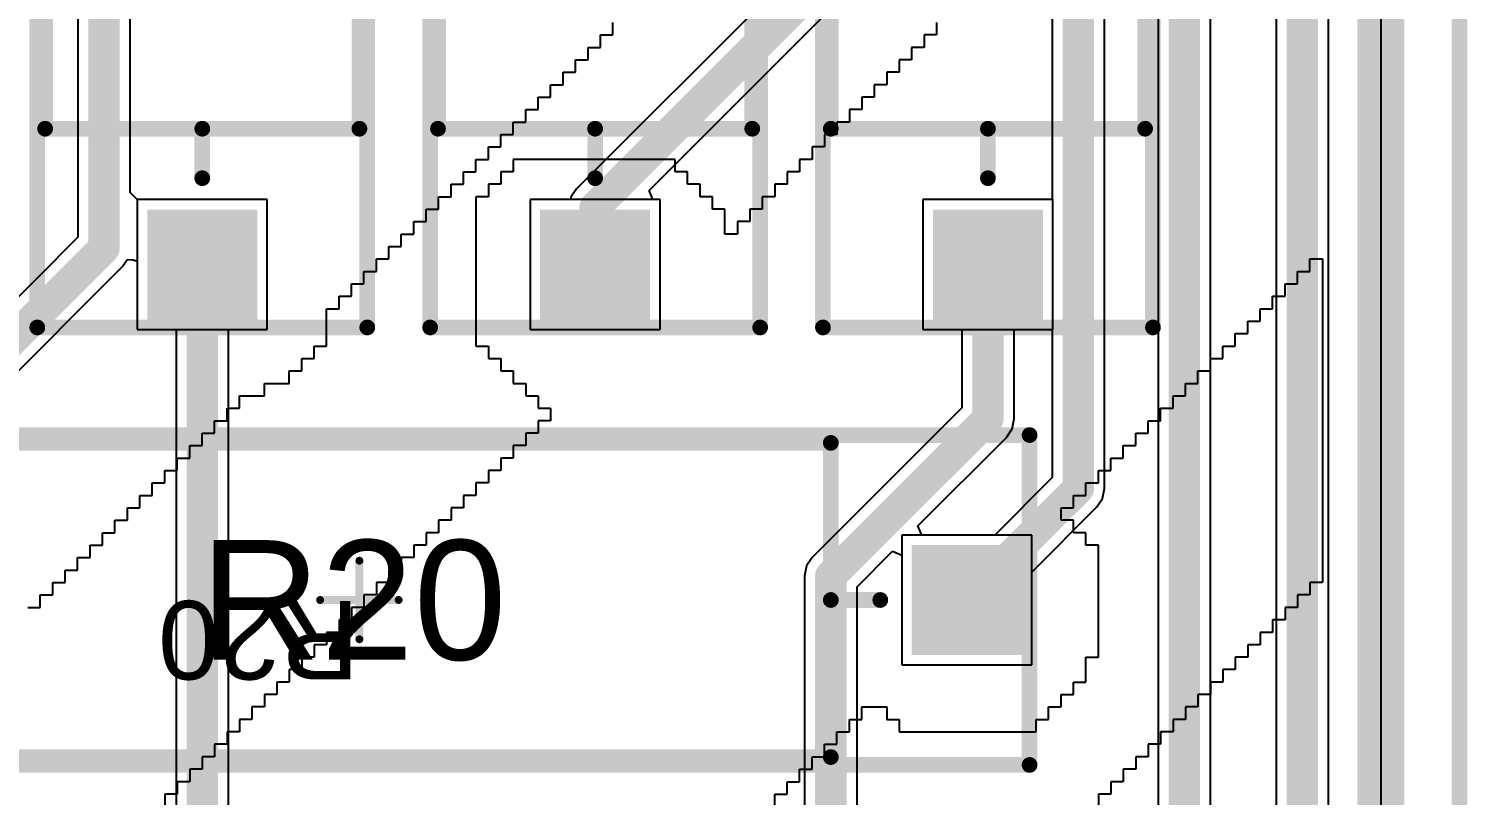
# Model space of a CAD drawing. Header units: inches. Extents: x 1.37 to 7.44, y 1.69 to 5.2.
# Drawn here: x 6.724 to 7.445, y 2.934 to 3.318 of the extents above; entities that cross this region are included whole.
import ezdxf

# ---------------------------------------------------------------- set-up
doc = ezdxf.new("R2010")
doc.units = ezdxf.units.IN
doc.header["$MEASUREMENT"] = 0
for name, color, linetype in [('Board', 216, 'Continuous'), ('Bottom Layer', 5, 'Continuous'), ('Bottom Overlay', 54, 'Continuous'), ('Bottom Solder', 6, 'Continuous'), ('Multi-Layer', 9, 'Continuous'), ('Pad Holes', 156, 'Continuous'), ('Top 3D Body', 56, 'Continuous'), ('Top Assembly', 56, 'Continuous'), ('Top Component Center', 56, 'Continuous'), ('Top Courtyard', 56, 'Continuous'), ('Top Layer', 1, 'Continuous'), ('Top Overlay', 2, 'Continuous'), ('Top Solder', 216, 'Continuous')]:
    doc.layers.add(name, color=color, linetype=linetype)
doc.styles.add('Arial', font='', dxfattribs={"height": 0.2})
doc.styles.get('Arial').set_extended_font_data('Arial')

# ---------------------------------------------------------------- blocks, each defined once
blk = doc.blocks.new('FP_VR37_MFG_12')
at = {"layer": 'Bottom Layer'}
blk.add_hatch(color=5, dxfattribs=at).paths.add_polyline_path([(-0.33189, 0.02756), (-0.27677, 0.02756), (-0.27677, -0.02756), (-0.33189, -0.02756)])
at = {"layer": 'Bottom Solder'}
blk.add_hatch(color=6, dxfattribs=at).paths.add_polyline_path([(-0.33189, 0.02756), (-0.27677, 0.02756), (-0.27677, -0.02756), (-0.33189, -0.02756)])
at = {"layer": 'Multi-Layer'}
blk.add_hatch(color=9, dxfattribs=at).paths.add_polyline_path([(-0.33189, 0.02756), (-0.27677, 0.02756), (-0.27677, -0.02756), (-0.33189, -0.02756)])
at = {"layer": 'Pad Holes'}
h = blk.add_hatch(color=7, dxfattribs=at)
edge = h.paths.add_edge_path()
edge.add_arc((-0.30433, 0), 0.01772, 0, 360)
at = {"layer": 'Top Layer'}
blk.add_hatch(color=1, dxfattribs=at).paths.add_polyline_path([(-0.33189, 0.02756), (-0.27677, 0.02756), (-0.27677, -0.02756), (-0.33189, -0.02756)])
at = {"layer": 'Top Solder'}
blk.add_hatch(color=216, dxfattribs=at).paths.add_polyline_path([(-0.33189, 0.02756), (-0.27677, 0.02756), (-0.27677, -0.02756), (-0.33189, -0.02756)])
at = {"layer": 'Top 3D Body'}
for points in [[(-0.23622, 0.07874, 0.00787, 0.00787, 0), (-0.23622, -0.07874, 0.00787, 0.00787, 0)], [(-0.23622, 0.07874, 0.00787, 0.00787, 0), (0.23622, 0.07874, 0.00787, 0.00787, 0)], [(-0.23622, -0.07874, 0.00787, 0.00787, 0), (0.23622, -0.07874, 0.00787, 0.00787, 0)]]:
    blk.add_lwpolyline(points, format="xyseb", dxfattribs=at)
for points in [[(-0.23819, 0.07874, 0.00394, 0.00394, 1), (-0.23425, 0.07874, 0.00394, 0.00394, 1)], [(-0.23819, 0.07874, 0.00394, 0.00394, 1), (-0.23425, 0.07874, 0.00394, 0.00394, 1)], [(-0.23819, -0.07874, 0.00394, 0.00394, 1), (-0.23425, -0.07874, 0.00394, 0.00394, 1)], [(-0.23819, -0.07874, 0.00394, 0.00394, 1), (-0.23425, -0.07874, 0.00394, 0.00394, 1)]]:
    blk.add_lwpolyline(points, format="xyseb", close=True, dxfattribs=at)
at = {"layer": 'Top Assembly'}
for points in [[(-0.33583, 0.08268, 0.00787, 0.00787, 0), (-0.33583, -0.08268, 0.00787, 0.00787, 0)], [(-0.33583, 0.08268, 0.00787, 0.00787, 0), (0.33583, 0.08268, 0.00787, 0.00787, 0)], [(-0.33583, -0.08268, 0.00787, 0.00787, 0), (0.33583, -0.08268, 0.00787, 0.00787, 0)]]:
    blk.add_lwpolyline(points, format="xyseb", dxfattribs=at)
for points in [[(-0.3378, 0.08268, 0.00394, 0.00394, 1), (-0.33386, 0.08268, 0.00394, 0.00394, 1)], [(-0.3378, 0.08268, 0.00394, 0.00394, 1), (-0.33386, 0.08268, 0.00394, 0.00394, 1)], [(-0.3378, -0.08268, 0.00394, 0.00394, 1), (-0.33386, -0.08268, 0.00394, 0.00394, 1)], [(-0.3378, -0.08268, 0.00394, 0.00394, 1), (-0.33386, -0.08268, 0.00394, 0.00394, 1)]]:
    blk.add_lwpolyline(points, format="xyseb", close=True, dxfattribs=at)
at = {"layer": 'Top Courtyard'}
for points in [[(-0.33583, 0.08268, 0.00787, 0.00787, 0), (-0.33583, -0.08268, 0.00787, 0.00787, 0)], [(-0.33583, 0.08268, 0.00787, 0.00787, 0), (0.33583, 0.08268, 0.00787, 0.00787, 0)], [(-0.33583, -0.08268, 0.00787, 0.00787, 0), (0.33583, -0.08268, 0.00787, 0.00787, 0)]]:
    blk.add_lwpolyline(points, format="xyseb", dxfattribs=at)
for points in [[(-0.3378, 0.08268, 0.00394, 0.00394, 1), (-0.33386, 0.08268, 0.00394, 0.00394, 1)], [(-0.3378, 0.08268, 0.00394, 0.00394, 1), (-0.33386, 0.08268, 0.00394, 0.00394, 1)], [(-0.3378, -0.08268, 0.00394, 0.00394, 1), (-0.33386, -0.08268, 0.00394, 0.00394, 1)], [(-0.3378, -0.08268, 0.00394, 0.00394, 1), (-0.33386, -0.08268, 0.00394, 0.00394, 1)]]:
    blk.add_lwpolyline(points, format="xyseb", close=True, dxfattribs=at)
at = {"layer": 'Top Overlay'}
for points in [[(-0.23622, 0.07874, 0.00787, 0.00787, 0), (-0.23622, -0.07874, 0.00787, 0.00787, 0)], [(-0.23622, 0.07874, 0.00787, 0.00787, 0), (0.23622, 0.07874, 0.00787, 0.00787, 0)], [(-0.26102, 0, 0.00787, 0.00787, 0), (-0.23622, 0, 0.00787, 0.00787, 0)], [(-0.23622, -0.07874, 0.00787, 0.00787, 0), (0.23622, -0.07874, 0.00787, 0.00787, 0)]]:
    blk.add_lwpolyline(points, format="xyseb", dxfattribs=at)
for points in [[(-0.23819, 0.07874, 0.00394, 0.00394, 1), (-0.23425, 0.07874, 0.00394, 0.00394, 1)], [(-0.23819, 0.07874, 0.00394, 0.00394, 1), (-0.23425, 0.07874, 0.00394, 0.00394, 1)], [(-0.26299, 0, 0.00394, 0.00394, 1), (-0.25906, 0, 0.00394, 0.00394, 1)], [(-0.23819, 0, 0.00394, 0.00394, 1), (-0.23425, 0, 0.00394, 0.00394, 1)], [(-0.23819, -0.07874, 0.00394, 0.00394, 1), (-0.23425, -0.07874, 0.00394, 0.00394, 1)], [(-0.23819, -0.07874, 0.00394, 0.00394, 1), (-0.23425, -0.07874, 0.00394, 0.00394, 1)]]:
    blk.add_lwpolyline(points, format="xyseb", close=True, dxfattribs=at)
blk = doc.blocks.new('FP_VR37_MFG_13')
at = {"layer": 'Bottom Layer'}
blk.add_hatch(color=5, dxfattribs=at).paths.add_polyline_path([(-0.33189, 0.02756), (-0.27677, 0.02756), (-0.27677, -0.02756), (-0.33189, -0.02756)])
at = {"layer": 'Bottom Solder'}
blk.add_hatch(color=6, dxfattribs=at).paths.add_polyline_path([(-0.33189, 0.02756), (-0.27677, 0.02756), (-0.27677, -0.02756), (-0.33189, -0.02756)])
at = {"layer": 'Multi-Layer'}
blk.add_hatch(color=9, dxfattribs=at).paths.add_polyline_path([(-0.33189, 0.02756), (-0.27677, 0.02756), (-0.27677, -0.02756), (-0.33189, -0.02756)])
at = {"layer": 'Pad Holes'}
h = blk.add_hatch(color=7, dxfattribs=at)
edge = h.paths.add_edge_path()
edge.add_arc((-0.30433, 0), 0.01772, 0, 360)
at = {"layer": 'Top Layer'}
blk.add_hatch(color=1, dxfattribs=at).paths.add_polyline_path([(-0.33189, 0.02756), (-0.27677, 0.02756), (-0.27677, -0.02756), (-0.33189, -0.02756)])
at = {"layer": 'Top Solder'}
blk.add_hatch(color=216, dxfattribs=at).paths.add_polyline_path([(-0.33189, 0.02756), (-0.27677, 0.02756), (-0.27677, -0.02756), (-0.33189, -0.02756)])
at = {"layer": 'Top 3D Body'}
for points in [[(-0.23622, 0.07874, 0.00787, 0.00787, 0), (-0.23622, -0.07874, 0.00787, 0.00787, 0)], [(-0.23622, 0.07874, 0.00787, 0.00787, 0), (0.23622, 0.07874, 0.00787, 0.00787, 0)], [(-0.23622, -0.07874, 0.00787, 0.00787, 0), (0.23622, -0.07874, 0.00787, 0.00787, 0)]]:
    blk.add_lwpolyline(points, format="xyseb", dxfattribs=at)
for points in [[(-0.23819, 0.07874, 0.00394, 0.00394, 1), (-0.23425, 0.07874, 0.00394, 0.00394, 1)], [(-0.23819, 0.07874, 0.00394, 0.00394, 1), (-0.23425, 0.07874, 0.00394, 0.00394, 1)], [(-0.23819, -0.07874, 0.00394, 0.00394, 1), (-0.23425, -0.07874, 0.00394, 0.00394, 1)], [(-0.23819, -0.07874, 0.00394, 0.00394, 1), (-0.23425, -0.07874, 0.00394, 0.00394, 1)]]:
    blk.add_lwpolyline(points, format="xyseb", close=True, dxfattribs=at)
at = {"layer": 'Top Assembly'}
for points in [[(-0.33583, 0.08268, 0.00787, 0.00787, 0), (-0.33583, -0.08268, 0.00787, 0.00787, 0)], [(-0.33583, 0.08268, 0.00787, 0.00787, 0), (0.33583, 0.08268, 0.00787, 0.00787, 0)], [(-0.33583, -0.08268, 0.00787, 0.00787, 0), (0.33583, -0.08268, 0.00787, 0.00787, 0)]]:
    blk.add_lwpolyline(points, format="xyseb", dxfattribs=at)
for points in [[(-0.3378, 0.08268, 0.00394, 0.00394, 1), (-0.33386, 0.08268, 0.00394, 0.00394, 1)], [(-0.3378, 0.08268, 0.00394, 0.00394, 1), (-0.33386, 0.08268, 0.00394, 0.00394, 1)], [(-0.3378, -0.08268, 0.00394, 0.00394, 1), (-0.33386, -0.08268, 0.00394, 0.00394, 1)], [(-0.3378, -0.08268, 0.00394, 0.00394, 1), (-0.33386, -0.08268, 0.00394, 0.00394, 1)]]:
    blk.add_lwpolyline(points, format="xyseb", close=True, dxfattribs=at)
at = {"layer": 'Top Courtyard'}
for points in [[(-0.33583, 0.08268, 0.00787, 0.00787, 0), (-0.33583, -0.08268, 0.00787, 0.00787, 0)], [(-0.33583, 0.08268, 0.00787, 0.00787, 0), (0.33583, 0.08268, 0.00787, 0.00787, 0)], [(-0.33583, -0.08268, 0.00787, 0.00787, 0), (0.33583, -0.08268, 0.00787, 0.00787, 0)]]:
    blk.add_lwpolyline(points, format="xyseb", dxfattribs=at)
for points in [[(-0.3378, 0.08268, 0.00394, 0.00394, 1), (-0.33386, 0.08268, 0.00394, 0.00394, 1)], [(-0.3378, 0.08268, 0.00394, 0.00394, 1), (-0.33386, 0.08268, 0.00394, 0.00394, 1)], [(-0.3378, -0.08268, 0.00394, 0.00394, 1), (-0.33386, -0.08268, 0.00394, 0.00394, 1)], [(-0.3378, -0.08268, 0.00394, 0.00394, 1), (-0.33386, -0.08268, 0.00394, 0.00394, 1)]]:
    blk.add_lwpolyline(points, format="xyseb", close=True, dxfattribs=at)
at = {"layer": 'Top Overlay'}
for points in [[(-0.23622, 0.07874, 0.00787, 0.00787, 0), (-0.23622, -0.07874, 0.00787, 0.00787, 0)], [(-0.23622, 0.07874, 0.00787, 0.00787, 0), (0.23622, 0.07874, 0.00787, 0.00787, 0)], [(-0.26102, 0, 0.00787, 0.00787, 0), (-0.23622, 0, 0.00787, 0.00787, 0)], [(-0.23622, -0.07874, 0.00787, 0.00787, 0), (0.23622, -0.07874, 0.00787, 0.00787, 0)]]:
    blk.add_lwpolyline(points, format="xyseb", dxfattribs=at)
for points in [[(-0.23819, 0.07874, 0.00394, 0.00394, 1), (-0.23425, 0.07874, 0.00394, 0.00394, 1)], [(-0.23819, 0.07874, 0.00394, 0.00394, 1), (-0.23425, 0.07874, 0.00394, 0.00394, 1)], [(-0.26299, 0, 0.00394, 0.00394, 1), (-0.25906, 0, 0.00394, 0.00394, 1)], [(-0.23819, 0, 0.00394, 0.00394, 1), (-0.23425, 0, 0.00394, 0.00394, 1)], [(-0.23819, -0.07874, 0.00394, 0.00394, 1), (-0.23425, -0.07874, 0.00394, 0.00394, 1)], [(-0.23819, -0.07874, 0.00394, 0.00394, 1), (-0.23425, -0.07874, 0.00394, 0.00394, 1)]]:
    blk.add_lwpolyline(points, format="xyseb", close=True, dxfattribs=at)
blk = doc.blocks.new('FP_VR37_MFG_14')
at = {"layer": 'Bottom Layer'}
blk.add_hatch(color=5, dxfattribs=at).paths.add_polyline_path([(-0.33189, 0.02756), (-0.27677, 0.02756), (-0.27677, -0.02756), (-0.33189, -0.02756)])
at = {"layer": 'Bottom Solder'}
blk.add_hatch(color=6, dxfattribs=at).paths.add_polyline_path([(-0.33189, 0.02756), (-0.27677, 0.02756), (-0.27677, -0.02756), (-0.33189, -0.02756)])
at = {"layer": 'Multi-Layer'}
blk.add_hatch(color=9, dxfattribs=at).paths.add_polyline_path([(-0.33189, 0.02756), (-0.27677, 0.02756), (-0.27677, -0.02756), (-0.33189, -0.02756)])
at = {"layer": 'Pad Holes'}
h = blk.add_hatch(color=7, dxfattribs=at)
edge = h.paths.add_edge_path()
edge.add_arc((-0.30433, 0), 0.01772, 0, 360)
at = {"layer": 'Top Layer'}
blk.add_hatch(color=1, dxfattribs=at).paths.add_polyline_path([(-0.33189, 0.02756), (-0.27677, 0.02756), (-0.27677, -0.02756), (-0.33189, -0.02756)])
at = {"layer": 'Top Solder'}
blk.add_hatch(color=216, dxfattribs=at).paths.add_polyline_path([(-0.33189, 0.02756), (-0.27677, 0.02756), (-0.27677, -0.02756), (-0.33189, -0.02756)])
at = {"layer": 'Top 3D Body'}
for points in [[(-0.23622, 0.07874, 0.00787, 0.00787, 0), (-0.23622, -0.07874, 0.00787, 0.00787, 0)], [(-0.23622, 0.07874, 0.00787, 0.00787, 0), (0.23622, 0.07874, 0.00787, 0.00787, 0)], [(-0.23622, -0.07874, 0.00787, 0.00787, 0), (0.23622, -0.07874, 0.00787, 0.00787, 0)]]:
    blk.add_lwpolyline(points, format="xyseb", dxfattribs=at)
for points in [[(-0.23819, 0.07874, 0.00394, 0.00394, 1), (-0.23425, 0.07874, 0.00394, 0.00394, 1)], [(-0.23819, 0.07874, 0.00394, 0.00394, 1), (-0.23425, 0.07874, 0.00394, 0.00394, 1)], [(-0.23819, -0.07874, 0.00394, 0.00394, 1), (-0.23425, -0.07874, 0.00394, 0.00394, 1)], [(-0.23819, -0.07874, 0.00394, 0.00394, 1), (-0.23425, -0.07874, 0.00394, 0.00394, 1)]]:
    blk.add_lwpolyline(points, format="xyseb", close=True, dxfattribs=at)
at = {"layer": 'Top Assembly'}
for points in [[(-0.33583, 0.08268, 0.00787, 0.00787, 0), (-0.33583, -0.08268, 0.00787, 0.00787, 0)], [(-0.33583, 0.08268, 0.00787, 0.00787, 0), (0.33583, 0.08268, 0.00787, 0.00787, 0)], [(-0.33583, -0.08268, 0.00787, 0.00787, 0), (0.33583, -0.08268, 0.00787, 0.00787, 0)]]:
    blk.add_lwpolyline(points, format="xyseb", dxfattribs=at)
for points in [[(-0.3378, 0.08268, 0.00394, 0.00394, 1), (-0.33386, 0.08268, 0.00394, 0.00394, 1)], [(-0.3378, 0.08268, 0.00394, 0.00394, 1), (-0.33386, 0.08268, 0.00394, 0.00394, 1)], [(-0.3378, -0.08268, 0.00394, 0.00394, 1), (-0.33386, -0.08268, 0.00394, 0.00394, 1)], [(-0.3378, -0.08268, 0.00394, 0.00394, 1), (-0.33386, -0.08268, 0.00394, 0.00394, 1)]]:
    blk.add_lwpolyline(points, format="xyseb", close=True, dxfattribs=at)
at = {"layer": 'Top Courtyard'}
for points in [[(-0.33583, 0.08268, 0.00787, 0.00787, 0), (-0.33583, -0.08268, 0.00787, 0.00787, 0)], [(-0.33583, 0.08268, 0.00787, 0.00787, 0), (0.33583, 0.08268, 0.00787, 0.00787, 0)], [(-0.33583, -0.08268, 0.00787, 0.00787, 0), (0.33583, -0.08268, 0.00787, 0.00787, 0)]]:
    blk.add_lwpolyline(points, format="xyseb", dxfattribs=at)
for points in [[(-0.3378, 0.08268, 0.00394, 0.00394, 1), (-0.33386, 0.08268, 0.00394, 0.00394, 1)], [(-0.3378, 0.08268, 0.00394, 0.00394, 1), (-0.33386, 0.08268, 0.00394, 0.00394, 1)], [(-0.3378, -0.08268, 0.00394, 0.00394, 1), (-0.33386, -0.08268, 0.00394, 0.00394, 1)], [(-0.3378, -0.08268, 0.00394, 0.00394, 1), (-0.33386, -0.08268, 0.00394, 0.00394, 1)]]:
    blk.add_lwpolyline(points, format="xyseb", close=True, dxfattribs=at)
at = {"layer": 'Top Overlay'}
for points in [[(-0.23622, 0.07874, 0.00787, 0.00787, 0), (-0.23622, -0.07874, 0.00787, 0.00787, 0)], [(-0.23622, 0.07874, 0.00787, 0.00787, 0), (0.23622, 0.07874, 0.00787, 0.00787, 0)], [(-0.26102, 0, 0.00787, 0.00787, 0), (-0.23622, 0, 0.00787, 0.00787, 0)], [(-0.23622, -0.07874, 0.00787, 0.00787, 0), (0.23622, -0.07874, 0.00787, 0.00787, 0)]]:
    blk.add_lwpolyline(points, format="xyseb", dxfattribs=at)
for points in [[(-0.23819, 0.07874, 0.00394, 0.00394, 1), (-0.23425, 0.07874, 0.00394, 0.00394, 1)], [(-0.23819, 0.07874, 0.00394, 0.00394, 1), (-0.23425, 0.07874, 0.00394, 0.00394, 1)], [(-0.26299, 0, 0.00394, 0.00394, 1), (-0.25906, 0, 0.00394, 0.00394, 1)], [(-0.23819, 0, 0.00394, 0.00394, 1), (-0.23425, 0, 0.00394, 0.00394, 1)], [(-0.23819, -0.07874, 0.00394, 0.00394, 1), (-0.23425, -0.07874, 0.00394, 0.00394, 1)], [(-0.23819, -0.07874, 0.00394, 0.00394, 1), (-0.23425, -0.07874, 0.00394, 0.00394, 1)]]:
    blk.add_lwpolyline(points, format="xyseb", close=True, dxfattribs=at)
blk = doc.blocks.new('FP_VR37_MFG_15')
at = {"layer": 'Bottom Layer'}
blk.add_hatch(color=5, dxfattribs=at).paths.add_polyline_path([(-0.33189, 0.02756), (-0.27677, 0.02756), (-0.27677, -0.02756), (-0.33189, -0.02756)])
h = blk.add_hatch(color=5, dxfattribs=at)
edge = h.paths.add_edge_path()
edge.add_arc((0.30433, 0), 0.02756, 0, 360)
at = {"layer": 'Bottom Solder'}
blk.add_hatch(color=6, dxfattribs=at).paths.add_polyline_path([(-0.33189, 0.02756), (-0.27677, 0.02756), (-0.27677, -0.02756), (-0.33189, -0.02756)])
h = blk.add_hatch(color=6, dxfattribs=at)
edge = h.paths.add_edge_path()
edge.add_arc((0.30433, 0), 0.02756, 0, 360)
at = {"layer": 'Multi-Layer'}
blk.add_hatch(color=9, dxfattribs=at).paths.add_polyline_path([(-0.33189, 0.02756), (-0.27677, 0.02756), (-0.27677, -0.02756), (-0.33189, -0.02756)])
h = blk.add_hatch(color=9, dxfattribs=at)
edge = h.paths.add_edge_path()
edge.add_arc((0.30433, 0), 0.02756, 0, 360)
at = {"layer": 'Pad Holes'}
h = blk.add_hatch(color=7, dxfattribs=at)
edge = h.paths.add_edge_path()
edge.add_arc((-0.30433, 0), 0.01772, 0, 360)
h = blk.add_hatch(color=7, dxfattribs=at)
edge = h.paths.add_edge_path()
edge.add_arc((0.30433, 0), 0.01772, 0, 360)
at = {"layer": 'Top Layer'}
blk.add_hatch(color=1, dxfattribs=at).paths.add_polyline_path([(-0.33189, 0.02756), (-0.27677, 0.02756), (-0.27677, -0.02756), (-0.33189, -0.02756)])
h = blk.add_hatch(color=1, dxfattribs=at)
edge = h.paths.add_edge_path()
edge.add_arc((0.30433, 0), 0.02756, 0, 360)
at = {"layer": 'Top Solder'}
blk.add_hatch(color=216, dxfattribs=at).paths.add_polyline_path([(-0.33189, 0.02756), (-0.27677, 0.02756), (-0.27677, -0.02756), (-0.33189, -0.02756)])
h = blk.add_hatch(color=216, dxfattribs=at)
edge = h.paths.add_edge_path()
edge.add_arc((0.30433, 0), 0.02756, 0, 360)
at = {"layer": 'Top 3D Body'}
for points in [[(-0.23622, 0.07874, 0.00787, 0.00787, 0), (-0.23622, -0.07874, 0.00787, 0.00787, 0)], [(0.23622, 0.07874, 0.00787, 0.00787, 0), (-0.23622, 0.07874, 0.00787, 0.00787, 0)], [(0.23622, 0.07874, 0.00787, 0.00787, 0), (0.23622, -0.07874, 0.00787, 0.00787, 0)], [(0.23622, -0.07874, 0.00787, 0.00787, 0), (-0.23622, -0.07874, 0.00787, 0.00787, 0)]]:
    blk.add_lwpolyline(points, format="xyseb", dxfattribs=at)
for points in [[(-0.23819, 0.07874, 0.00394, 0.00394, 1), (-0.23425, 0.07874, 0.00394, 0.00394, 1)], [(-0.23819, 0.07874, 0.00394, 0.00394, 1), (-0.23425, 0.07874, 0.00394, 0.00394, 1)], [(0.23425, 0.07874, 0.00394, 0.00394, 1), (0.23819, 0.07874, 0.00394, 0.00394, 1)], [(0.23425, 0.07874, 0.00394, 0.00394, 1), (0.23819, 0.07874, 0.00394, 0.00394, 1)], [(-0.23819, -0.07874, 0.00394, 0.00394, 1), (-0.23425, -0.07874, 0.00394, 0.00394, 1)], [(-0.23819, -0.07874, 0.00394, 0.00394, 1), (-0.23425, -0.07874, 0.00394, 0.00394, 1)], [(0.23425, -0.07874, 0.00394, 0.00394, 1), (0.23819, -0.07874, 0.00394, 0.00394, 1)], [(0.23425, -0.07874, 0.00394, 0.00394, 1), (0.23819, -0.07874, 0.00394, 0.00394, 1)]]:
    blk.add_lwpolyline(points, format="xyseb", close=True, dxfattribs=at)
at = {"layer": 'Top Assembly'}
for points in [[(-0.33583, 0.08268, 0.00787, 0.00787, 0), (-0.33583, -0.08268, 0.00787, 0.00787, 0)], [(0.33583, 0.08268, 0.00787, 0.00787, 0), (-0.33583, 0.08268, 0.00787, 0.00787, 0)], [(0.33583, 0.08268, 0.00787, 0.00787, 0), (0.33583, -0.08268, 0.00787, 0.00787, 0)], [(0.33583, -0.08268, 0.00787, 0.00787, 0), (-0.33583, -0.08268, 0.00787, 0.00787, 0)]]:
    blk.add_lwpolyline(points, format="xyseb", dxfattribs=at)
for points in [[(-0.3378, 0.08268, 0.00394, 0.00394, 1), (-0.33386, 0.08268, 0.00394, 0.00394, 1)], [(-0.3378, 0.08268, 0.00394, 0.00394, 1), (-0.33386, 0.08268, 0.00394, 0.00394, 1)], [(0.33386, 0.08268, 0.00394, 0.00394, 1), (0.3378, 0.08268, 0.00394, 0.00394, 1)], [(0.33386, 0.08268, 0.00394, 0.00394, 1), (0.3378, 0.08268, 0.00394, 0.00394, 1)], [(-0.3378, -0.08268, 0.00394, 0.00394, 1), (-0.33386, -0.08268, 0.00394, 0.00394, 1)], [(-0.3378, -0.08268, 0.00394, 0.00394, 1), (-0.33386, -0.08268, 0.00394, 0.00394, 1)], [(0.33386, -0.08268, 0.00394, 0.00394, 1), (0.3378, -0.08268, 0.00394, 0.00394, 1)], [(0.33386, -0.08268, 0.00394, 0.00394, 1), (0.3378, -0.08268, 0.00394, 0.00394, 1)]]:
    blk.add_lwpolyline(points, format="xyseb", close=True, dxfattribs=at)
at = {"layer": 'Top Component Center'}
for points in [[(0, 0.01969, 0.00394, 0.00394, 0), (0, -0.01969, 0.00394, 0.00394, 0)], [(0.01969, 0, 0.00394, 0.00394, 0), (-0.01969, 0, 0.00394, 0.00394, 0)]]:
    blk.add_lwpolyline(points, format="xyseb", dxfattribs=at)
for points in [[(-0.00098, 0.01969, 0.00197, 0.00197, 1), (0.00098, 0.01969, 0.00197, 0.00197, 1)], [(-0.02067, 0, 0.00197, 0.00197, 1), (-0.0187, 0, 0.00197, 0.00197, 1)], [(0.0187, 0, 0.00197, 0.00197, 1), (0.02067, 0, 0.00197, 0.00197, 1)], [(-0.00098, -0.01969, 0.00197, 0.00197, 1), (0.00098, -0.01969, 0.00197, 0.00197, 1)]]:
    blk.add_lwpolyline(points, format="xyseb", close=True, dxfattribs=at)
at = {"layer": 'Top Courtyard'}
for points in [[(-0.33583, 0.08268, 0.00787, 0.00787, 0), (-0.33583, -0.08268, 0.00787, 0.00787, 0)], [(0.33583, 0.08268, 0.00787, 0.00787, 0), (-0.33583, 0.08268, 0.00787, 0.00787, 0)], [(0.33583, 0.08268, 0.00787, 0.00787, 0), (0.33583, -0.08268, 0.00787, 0.00787, 0)], [(0.33583, -0.08268, 0.00787, 0.00787, 0), (-0.33583, -0.08268, 0.00787, 0.00787, 0)]]:
    blk.add_lwpolyline(points, format="xyseb", dxfattribs=at)
for points in [[(-0.3378, 0.08268, 0.00394, 0.00394, 1), (-0.33386, 0.08268, 0.00394, 0.00394, 1)], [(-0.3378, 0.08268, 0.00394, 0.00394, 1), (-0.33386, 0.08268, 0.00394, 0.00394, 1)], [(0.33386, 0.08268, 0.00394, 0.00394, 1), (0.3378, 0.08268, 0.00394, 0.00394, 1)], [(0.33386, 0.08268, 0.00394, 0.00394, 1), (0.3378, 0.08268, 0.00394, 0.00394, 1)], [(-0.3378, -0.08268, 0.00394, 0.00394, 1), (-0.33386, -0.08268, 0.00394, 0.00394, 1)], [(-0.3378, -0.08268, 0.00394, 0.00394, 1), (-0.33386, -0.08268, 0.00394, 0.00394, 1)], [(0.33386, -0.08268, 0.00394, 0.00394, 1), (0.3378, -0.08268, 0.00394, 0.00394, 1)], [(0.33386, -0.08268, 0.00394, 0.00394, 1), (0.3378, -0.08268, 0.00394, 0.00394, 1)]]:
    blk.add_lwpolyline(points, format="xyseb", close=True, dxfattribs=at)
at = {"layer": 'Top Overlay'}
for points in [[(-0.23622, 0.07874, 0.00787, 0.00787, 0), (-0.23622, -0.07874, 0.00787, 0.00787, 0)], [(0.23622, 0.07874, 0.00787, 0.00787, 0), (-0.23622, 0.07874, 0.00787, 0.00787, 0)], [(0.23622, 0.07874, 0.00787, 0.00787, 0), (0.23622, -0.07874, 0.00787, 0.00787, 0)], [(-0.23622, 0, 0.00787, 0.00787, 0), (-0.26102, 0, 0.00787, 0.00787, 0)], [(0.26102, 0, 0.00787, 0.00787, 0), (0.23622, 0, 0.00787, 0.00787, 0)], [(0.23622, -0.07874, 0.00787, 0.00787, 0), (-0.23622, -0.07874, 0.00787, 0.00787, 0)]]:
    blk.add_lwpolyline(points, format="xyseb", dxfattribs=at)
for points in [[(-0.23819, 0.07874, 0.00394, 0.00394, 1), (-0.23425, 0.07874, 0.00394, 0.00394, 1)], [(-0.23819, 0.07874, 0.00394, 0.00394, 1), (-0.23425, 0.07874, 0.00394, 0.00394, 1)], [(0.23425, 0.07874, 0.00394, 0.00394, 1), (0.23819, 0.07874, 0.00394, 0.00394, 1)], [(0.23425, 0.07874, 0.00394, 0.00394, 1), (0.23819, 0.07874, 0.00394, 0.00394, 1)], [(-0.26299, 0, 0.00394, 0.00394, 1), (-0.25906, 0, 0.00394, 0.00394, 1)], [(-0.23819, 0, 0.00394, 0.00394, 1), (-0.23425, 0, 0.00394, 0.00394, 1)], [(0.23425, 0, 0.00394, 0.00394, 1), (0.23819, 0, 0.00394, 0.00394, 1)], [(0.25906, 0, 0.00394, 0.00394, 1), (0.26299, 0, 0.00394, 0.00394, 1)], [(-0.23819, -0.07874, 0.00394, 0.00394, 1), (-0.23425, -0.07874, 0.00394, 0.00394, 1)], [(-0.23819, -0.07874, 0.00394, 0.00394, 1), (-0.23425, -0.07874, 0.00394, 0.00394, 1)], [(0.23425, -0.07874, 0.00394, 0.00394, 1), (0.23819, -0.07874, 0.00394, 0.00394, 1)], [(0.23425, -0.07874, 0.00394, 0.00394, 1), (0.23819, -0.07874, 0.00394, 0.00394, 1)]]:
    blk.add_lwpolyline(points, format="xyseb", close=True, dxfattribs=at)
at = {"layer": 'Top Assembly', "style": 'Arial'}
blk.add_text('R20', height=0.03937, dxfattribs=at).set_placement((0, 0.00044))

msp = doc.modelspace()

# ---------------------------------------------------------------- linework, layer by layer
at = {"layer": 'Board'}
msp.add_lwpolyline([(7.44094, 1.69291, 0.00787, 0.00787, 0), (7.44094, 5.19685, 0.00787, 0.00787, 0)], format="xyseb", dxfattribs=at)
at = {"layer": 'Bottom Layer'}
for p, q in [((7.40157, 5.15748), (7.40157, 2.12598)), ((7.34908, 4.83708), (7.34908, 2.84008)), ((7.37533, 2.83465), (7.37533, 4.84252)), ((7.26313, 3.0874), (7.26313, 3.56615)), ((7.23687, 3.56071), (7.23687, 3.23217)), ((6.84359, 3.23217), (6.77847, 3.23217)), ((6.77847, 3.23217), (6.77847, 3.16705)), ((6.84359, 3.16705), (6.84359, 3.23217)), ((7.04044, 3.23217), (6.97532, 3.23217)), ((6.97532, 3.23217), (6.97532, 3.16705)), ((7.04044, 3.16705), (7.04044, 3.23217)), ((7.23687, 3.23217), (7.17217, 3.23217)), ((7.17217, 3.23217), (7.17217, 3.16705)), ((6.77847, 3.16705), (6.7979, 3.16705)), ((6.7979, 3.16705), (6.7979, 2.84911)), ((6.82415, 2.85455), (6.82415, 3.16705)), ((6.82415, 3.16705), (6.84359, 3.16705)), ((6.97532, 3.16705), (7.04044, 3.16705)), ((7.17217, 3.16705), (7.1916, 3.16705)), ((7.1916, 3.16705), (7.1916, 3.12774)), ((7.21785, 3.1223), (7.21785, 3.16705)), ((7.21785, 3.16705), (7.23687, 3.16705)), ((7.23687, 3.16705), (7.23687, 3.09284)), ((7.1916, 3.12774), (7.1167, 3.05284)), ((7.21685, 3.11728), (7.21785, 3.1223)), ((7.21401, 3.11302), (7.21685, 3.11728)), ((7.16966, 3.06867), (7.21401, 3.11302)), ((7.23687, 3.09284), (7.20809, 3.06406)), ((7.26213, 3.08238), (7.26313, 3.0874)), ((7.22665, 3.04549), (7.25928, 3.07812)), ((7.25928, 3.07812), (7.26213, 3.08238)), ((7.17158, 3.06406), (7.16966, 3.06867)), ((7.20809, 3.06406), (7.17158, 3.06406)), ((7.1167, 3.05284), (7.11386, 3.04858)), ((7.13911, 3.03812), (7.15692, 3.05593)), ((7.15692, 3.05593), (7.16154, 3.05401)), ((7.16154, 3.05401), (7.16154, 2.99894)), ((7.11386, 3.04858), (7.11286, 3.04356)), ((7.11286, 3.04356), (7.11286, 2.86012)), ((7.22665, 2.99894), (7.22665, 3.04549)), ((7.13911, 2.86012), (7.13911, 3.03812)), ((7.16154, 2.99894), (7.22665, 2.99894))]:
    msp.add_line(p, q, dxfattribs=at)
for points in [[(7.3622, 2.83465, 0.01575, 0.01575, 0), (7.3622, 4.84252, 0.01575, 0.01575, 0)], [(7.25, 3.0874, 0.01575, 0.01575, 0), (7.25, 3.56615, 0.01575, 0.01575, 0)], [(6.81103, 2.84911, 0.01575, 0.01575, 0), (6.81103, 3.19961, 0.01575, 0.01575, 0)], [(7.20472, 3.1223, 0.01575, 0.01575, 0), (7.20472, 3.19961, 0.01575, 0.01575, 0)], [(7.12598, 3.04356, 0.01575, 0.01575, 0), (7.20472, 3.1223, 0.01575, 0.01575, 0)], [(7.19409, 3.0315, 0.01575, 0.01575, 0), (7.25, 3.0874, 0.01575, 0.01575, 0)], [(7.12598, 2.83465, 0.01575, 0.01575, 0), (7.12598, 3.04356, 0.01575, 0.01575, 0)]]:
    msp.add_lwpolyline(points, format="xyseb", dxfattribs=at)
for points in [[(6.80709, 3.19961, 0.00787, 0.00787, 1), (6.81497, 3.19961, 0.00787, 0.00787, 1)], [(7.20079, 3.19961, 0.00787, 0.00787, 1), (7.20866, 3.19961, 0.00787, 0.00787, 1)], [(7.20079, 3.1223, 0.00787, 0.00787, 1), (7.20866, 3.1223, 0.00787, 0.00787, 1)], [(7.20079, 3.1223, 0.00787, 0.00787, 1), (7.20866, 3.1223, 0.00787, 0.00787, 1)], [(7.24606, 3.0874, 0.00787, 0.00787, 1), (7.25394, 3.0874, 0.00787, 0.00787, 1)], [(7.24606, 3.0874, 0.00787, 0.00787, 1), (7.25394, 3.0874, 0.00787, 0.00787, 1)], [(7.12205, 3.04356, 0.00787, 0.00787, 1), (7.12992, 3.04356, 0.00787, 0.00787, 1)], [(7.12205, 3.04356, 0.00787, 0.00787, 1), (7.12992, 3.04356, 0.00787, 0.00787, 1)], [(7.19016, 3.0315, 0.00787, 0.00787, 1), (7.19803, 3.0315, 0.00787, 0.00787, 1)]]:
    msp.add_lwpolyline(points, format="xyseb", close=True, dxfattribs=at)
at = {"layer": 'Bottom Overlay'}
for p, q in [((7.01678, 3.3147), (7.01678, 3.32094)), ((7.17896, 3.32094), (7.17896, 3.3147)), ((7.00431, 3.30223), (7.00431, 3.30846)), ((7.00431, 3.30846), (7.01055, 3.30846)), ((7.01055, 3.30846), (7.01055, 3.3147)), ((7.01055, 3.3147), (7.01678, 3.3147)), ((7.17273, 3.30846), (7.16649, 3.30846)), ((7.16649, 3.30846), (7.16649, 3.30223)), ((7.17896, 3.3147), (7.17273, 3.3147)), ((7.17273, 3.3147), (7.17273, 3.30846)), ((6.99807, 3.29599), (6.99807, 3.30223)), ((6.99807, 3.30223), (7.00431, 3.30223)), ((7.16649, 3.30223), (7.16025, 3.30223)), ((7.16025, 3.30223), (7.16025, 3.29599)), ((6.99183, 3.28975), (6.99183, 3.29599)), ((6.99183, 3.29599), (6.99807, 3.29599)), ((7.16025, 3.29599), (7.15401, 3.29599)), ((7.15401, 3.29599), (7.15401, 3.28975)), ((6.9856, 3.28351), (6.9856, 3.28975)), ((6.9856, 3.28975), (6.99183, 3.28975)), ((7.15401, 3.28975), (7.14778, 3.28975)), ((7.14778, 3.28975), (7.14778, 3.28351)), ((6.97936, 3.27728), (6.97936, 3.28351)), ((6.97936, 3.28351), (6.9856, 3.28351)), ((7.14778, 3.28351), (7.14154, 3.28351)), ((7.14154, 3.28351), (7.14154, 3.27728)), ((6.97312, 3.27104), (6.97312, 3.27728)), ((6.97312, 3.27728), (6.97936, 3.27728)), ((7.14154, 3.27728), (7.1353, 3.27728)), ((7.1353, 3.27728), (7.1353, 3.27104)), ((6.96688, 3.2648), (6.96688, 3.27104)), ((6.96688, 3.27104), (6.97312, 3.27104)), ((7.1353, 3.27104), (7.12906, 3.27104)), ((7.12906, 3.27104), (7.12906, 3.2648)), ((6.95441, 3.25232), (6.95441, 3.25856)), ((6.95441, 3.25856), (6.96065, 3.25856)), ((6.96065, 3.25856), (6.96065, 3.2648)), ((6.96065, 3.2648), (6.96688, 3.2648)), ((7.12282, 3.25856), (7.11659, 3.25856)), ((7.11659, 3.25856), (7.11659, 3.25232)), ((7.12906, 3.2648), (7.12282, 3.2648)), ((7.12282, 3.2648), (7.12282, 3.25856)), ((6.94817, 3.24609), (6.94817, 3.25232)), ((6.94817, 3.25232), (6.95441, 3.25232)), ((7.04797, 3.25232), (6.96688, 3.25232)), ((6.96688, 3.25232), (6.96688, 3.24609)), ((7.04797, 3.24609), (7.04797, 3.25232)), ((7.11659, 3.25232), (7.11035, 3.25232)), ((7.11035, 3.25232), (7.11035, 3.24609)), ((6.94193, 3.23985), (6.94193, 3.24609)), ((6.94193, 3.24609), (6.94817, 3.24609)), ((6.96688, 3.24609), (6.96065, 3.24609)), ((6.96065, 3.24609), (6.96065, 3.23985)), ((7.05421, 3.24609), (7.04797, 3.24609)), ((7.05421, 3.23985), (7.05421, 3.24609)), ((7.11035, 3.24609), (7.10411, 3.24609)), ((7.10411, 3.24609), (7.10411, 3.23985)), ((6.9357, 3.23361), (6.9357, 3.23985)), ((6.9357, 3.23985), (6.94193, 3.23985)), ((6.96065, 3.23985), (6.95441, 3.23985)), ((6.95441, 3.23985), (6.95441, 3.23361)), ((7.06045, 3.23985), (7.05421, 3.23985)), ((7.06045, 3.23361), (7.06045, 3.23985)), ((7.10411, 3.23985), (7.09787, 3.23985)), ((7.09787, 3.23985), (7.09787, 3.23361)), ((6.92946, 3.22737), (6.92946, 3.23361)), ((6.92946, 3.23361), (6.9357, 3.23361)), ((6.95441, 3.23361), (6.94817, 3.23361)), ((6.94817, 3.23361), (6.94817, 3.15876)), ((7.06669, 3.23361), (7.06045, 3.23361)), ((7.06669, 3.22737), (7.06669, 3.23361)), ((7.09787, 3.23361), (7.09164, 3.23361)), ((7.09164, 3.23361), (7.09164, 3.22737)), ((6.92322, 3.22114), (6.92322, 3.22737)), ((6.92322, 3.22737), (6.92946, 3.22737)), ((7.07292, 3.22737), (7.06669, 3.22737)), ((7.07292, 3.2149), (7.07292, 3.22737)), ((7.09164, 3.22737), (7.0854, 3.22737)), ((7.0854, 3.22737), (7.0854, 3.22114)), ((6.91075, 3.20866), (6.91075, 3.2149)), ((6.91075, 3.2149), (6.91698, 3.2149)), ((6.91698, 3.2149), (6.91698, 3.22114)), ((6.91698, 3.22114), (6.92322, 3.22114)), ((7.07916, 3.2149), (7.07292, 3.2149)), ((7.0854, 3.22114), (7.07916, 3.22114)), ((7.07916, 3.22114), (7.07916, 3.2149)), ((6.90451, 3.20242), (6.90451, 3.20866)), ((6.90451, 3.20866), (6.91075, 3.20866)), ((6.89827, 3.19619), (6.89827, 3.20242)), ((6.89827, 3.20242), (6.90451, 3.20242)), ((7.36609, 3.19619), (7.36609, 3.20242)), ((7.36609, 3.20242), (7.37233, 3.20242)), ((7.37233, 3.20242), (7.37233, 3.04025)), ((6.89203, 3.18995), (6.89203, 3.19619)), ((6.89203, 3.19619), (6.89827, 3.19619)), ((7.35986, 3.18995), (7.35986, 3.19619)), ((7.35986, 3.19619), (7.36609, 3.19619)), ((6.88579, 3.18371), (6.88579, 3.18995)), ((6.88579, 3.18995), (6.89203, 3.18995)), ((7.35362, 3.18371), (7.35362, 3.18995)), ((7.35362, 3.18995), (7.35986, 3.18995)), ((6.87956, 3.17747), (6.87956, 3.18371)), ((6.87956, 3.18371), (6.88579, 3.18371)), ((7.34738, 3.17747), (7.34738, 3.18371)), ((7.34738, 3.18371), (7.35362, 3.18371)), ((6.87332, 3.15876), (6.87332, 3.17747)), ((6.87332, 3.17747), (6.87956, 3.17747)), ((7.34114, 3.17124), (7.34114, 3.17747)), ((7.34114, 3.17747), (7.34738, 3.17747)), ((7.32867, 3.15876), (7.32867, 3.165)), ((7.32867, 3.165), (7.3349, 3.165)), ((7.3349, 3.165), (7.3349, 3.17124)), ((7.3349, 3.17124), (7.34114, 3.17124)), ((6.86708, 3.15252), (6.86708, 3.15876)), ((6.86708, 3.15876), (6.87332, 3.15876)), ((6.94817, 3.15876), (6.95441, 3.15876)), ((6.95441, 3.15876), (6.95441, 3.15252)), ((7.32243, 3.15252), (7.32243, 3.15876)), ((7.32243, 3.15876), (7.32867, 3.15876)), ((6.86084, 3.14629), (6.86084, 3.15252)), ((6.86084, 3.15252), (6.86708, 3.15252)), ((6.95441, 3.15252), (6.96065, 3.15252)), ((6.96065, 3.15252), (6.96065, 3.14629)), ((7.31619, 3.14629), (7.31619, 3.15252)), ((7.31619, 3.15252), (7.32243, 3.15252)), ((6.85461, 3.14005), (6.85461, 3.14629)), ((6.85461, 3.14629), (6.86084, 3.14629)), ((6.96065, 3.14629), (6.96688, 3.14629)), ((6.96688, 3.14629), (6.96688, 3.14005)), ((7.30995, 3.14005), (7.30995, 3.14629)), ((7.30995, 3.14629), (7.31619, 3.14629)), ((6.84213, 3.13381), (6.84213, 3.14005)), ((6.84213, 3.14005), (6.85461, 3.14005)), ((6.96688, 3.14005), (6.97312, 3.14005)), ((6.97312, 3.14005), (6.97312, 3.13381)), ((7.30372, 3.13381), (7.30372, 3.14005)), ((7.30372, 3.14005), (7.30995, 3.14005)), ((6.82966, 3.12757), (6.82966, 3.13381)), ((6.82966, 3.13381), (6.84213, 3.13381)), ((6.97312, 3.13381), (6.97936, 3.13381)), ((6.97936, 3.13381), (6.97936, 3.12757)), ((7.29748, 3.12757), (7.29748, 3.13381)), ((7.29748, 3.13381), (7.30372, 3.13381)), ((6.81718, 3.1151), (6.81718, 3.12133)), ((6.81718, 3.12133), (6.82342, 3.12133)), ((6.82342, 3.12133), (6.82342, 3.12757)), ((6.82342, 3.12757), (6.82966, 3.12757)), ((6.97936, 3.12757), (6.9856, 3.12757)), ((6.9856, 3.12133), (6.97936, 3.12133)), ((6.97936, 3.12133), (6.97936, 3.1151)), ((6.9856, 3.12757), (6.9856, 3.12133)), ((7.285, 3.1151), (7.285, 3.12133)), ((7.285, 3.12133), (7.29124, 3.12133)), ((7.29124, 3.12757), (7.29748, 3.12757)), ((7.29124, 3.12133), (7.29124, 3.12757)), ((6.81094, 3.10886), (6.81094, 3.1151)), ((6.81094, 3.1151), (6.81718, 3.1151)), ((6.97936, 3.1151), (6.97312, 3.1151)), ((6.97312, 3.1151), (6.97312, 3.10886)), ((7.27877, 3.10886), (7.27877, 3.1151)), ((7.27877, 3.1151), (7.285, 3.1151)), ((6.80471, 3.10262), (6.80471, 3.10886)), ((6.80471, 3.10886), (6.81094, 3.10886)), ((6.97312, 3.10886), (6.96688, 3.10886)), ((6.96688, 3.10886), (6.96688, 3.10262)), ((7.27253, 3.10262), (7.27253, 3.10886)), ((7.27253, 3.10886), (7.27877, 3.10886)), ((6.79847, 3.09638), (6.79847, 3.10262)), ((6.79847, 3.10262), (6.80471, 3.10262)), ((6.96688, 3.10262), (6.96065, 3.10262)), ((6.96065, 3.10262), (6.96065, 3.09638)), ((7.26629, 3.09638), (7.26629, 3.10262)), ((7.26629, 3.10262), (7.27253, 3.10262)), ((6.79223, 3.09015), (6.79223, 3.09638)), ((6.79223, 3.09638), (6.79847, 3.09638)), ((6.96065, 3.09638), (6.95441, 3.09638)), ((6.95441, 3.09638), (6.95441, 3.09015)), ((7.26005, 3.09015), (7.26005, 3.09638)), ((7.26005, 3.09638), (7.26629, 3.09638)), ((6.78599, 3.08391), (6.78599, 3.09015)), ((6.78599, 3.09015), (6.79223, 3.09015)), ((6.95441, 3.09015), (6.94817, 3.09015)), ((6.94817, 3.09015), (6.94817, 3.08391)), ((7.25382, 3.08391), (7.25382, 3.09015)), ((7.25382, 3.09015), (7.26005, 3.09015)), ((6.77975, 3.07767), (6.77975, 3.08391)), ((6.77975, 3.08391), (6.78599, 3.08391)), ((6.94817, 3.08391), (6.94193, 3.08391)), ((6.94193, 3.08391), (6.94193, 3.07767)), ((7.24758, 3.07767), (7.24758, 3.08391)), ((7.24758, 3.08391), (7.25382, 3.08391)), ((6.76728, 3.0652), (6.76728, 3.07143)), ((6.76728, 3.07143), (6.77352, 3.07143)), ((6.77352, 3.07143), (6.77352, 3.07767)), ((6.77352, 3.07767), (6.77975, 3.07767)), ((6.9357, 3.07143), (6.92946, 3.07143)), ((6.92946, 3.07143), (6.92946, 3.0652)), ((6.94193, 3.07767), (6.9357, 3.07767)), ((6.9357, 3.07767), (6.9357, 3.07143)), ((7.24134, 3.07143), (7.24134, 3.07767)), ((7.24134, 3.07767), (7.24758, 3.07767)), ((7.24758, 3.07143), (7.24134, 3.07143)), ((7.24758, 3.0652), (7.24758, 3.07143)), ((6.76104, 3.05896), (6.76104, 3.0652)), ((6.76104, 3.0652), (6.76728, 3.0652)), ((6.92946, 3.0652), (6.92322, 3.0652)), ((6.92322, 3.0652), (6.92322, 3.05896)), ((7.25382, 3.0652), (7.24758, 3.0652)), ((7.25382, 3.05896), (7.25382, 3.0652)), ((6.7548, 3.05272), (6.7548, 3.05896)), ((6.7548, 3.05896), (6.76104, 3.05896)), ((6.92322, 3.05896), (6.91698, 3.05896)), ((6.91698, 3.05896), (6.91698, 3.05272)), ((7.26005, 3.05896), (7.25382, 3.05896)), ((7.26005, 3.00282), (7.26005, 3.05896)), ((6.74857, 3.04648), (6.74857, 3.05272)), ((6.74857, 3.05272), (6.7548, 3.05272)), ((6.91698, 3.05272), (6.91075, 3.05272)), ((6.91075, 3.05272), (6.91075, 3.04648)), ((6.74233, 3.04025), (6.74233, 3.04648)), ((6.74233, 3.04648), (6.74857, 3.04648)), ((6.91075, 3.04648), (6.90451, 3.04648)), ((6.90451, 3.04648), (6.90451, 3.04025)), ((6.73609, 3.03401), (6.73609, 3.04025)), ((6.73609, 3.04025), (6.74233, 3.04025)), ((6.90451, 3.04025), (6.89827, 3.04025)), ((6.89827, 3.04025), (6.89827, 3.03401)), ((7.37233, 3.04025), (7.36609, 3.04025)), ((7.36609, 3.04025), (7.36609, 3.03401)), ((6.72362, 3.02777), (6.72985, 3.02777)), ((6.72985, 3.02777), (6.72985, 3.03401)), ((6.72985, 3.03401), (6.73609, 3.03401)), ((6.89203, 3.02777), (6.88579, 3.02777)), ((6.88579, 3.02777), (6.88579, 3.02153)), ((6.89827, 3.03401), (6.89203, 3.03401)), ((6.89203, 3.03401), (6.89203, 3.02777)), ((7.35986, 3.02777), (7.35362, 3.02777)), ((7.35362, 3.02777), (7.35362, 3.02153)), ((7.36609, 3.03401), (7.35986, 3.03401)), ((7.35986, 3.03401), (7.35986, 3.02777)), ((6.88579, 3.02153), (6.87956, 3.02153)), ((6.87956, 3.02153), (6.87956, 3.01529)), ((7.35362, 3.02153), (7.34738, 3.02153)), ((7.34738, 3.02153), (7.34738, 3.01529)), ((6.87956, 3.01529), (6.87332, 3.01529)), ((6.87332, 3.01529), (6.87332, 3.00906)), ((7.34738, 3.01529), (7.34114, 3.01529)), ((7.34114, 3.01529), (7.34114, 3.00906)), ((6.87332, 3.00906), (6.86708, 3.00906)), ((6.86708, 3.00906), (6.86708, 3.00282)), ((7.34114, 3.00906), (7.3349, 3.00906)), ((7.3349, 3.00906), (7.3349, 3.00282)), ((6.86708, 3.00282), (6.86084, 3.00282)), ((6.86084, 3.00282), (6.86084, 2.99658)), ((7.25382, 2.99034), (7.25382, 3.00282)), ((7.25382, 3.00282), (7.26005, 3.00282)), ((7.3349, 3.00282), (7.32867, 3.00282)), ((7.32867, 3.00282), (7.32867, 2.99658)), ((6.86084, 2.99658), (6.85461, 2.99658)), ((6.85461, 2.99658), (6.85461, 2.99034)), ((7.32867, 2.99658), (7.32243, 2.99658)), ((7.32243, 2.99658), (7.32243, 2.99034)), ((6.84837, 2.98411), (6.84213, 2.98411)), ((6.84213, 2.98411), (6.84213, 2.97787)), ((6.85461, 2.99034), (6.84837, 2.99034)), ((6.84837, 2.99034), (6.84837, 2.98411)), ((7.24134, 2.97787), (7.24134, 2.98411)), ((7.24134, 2.98411), (7.24758, 2.98411)), ((7.24758, 2.98411), (7.24758, 2.99034)), ((7.24758, 2.99034), (7.25382, 2.99034)), ((7.31619, 2.98411), (7.30995, 2.98411)), ((7.30995, 2.98411), (7.30995, 2.97787)), ((7.32243, 2.99034), (7.31619, 2.99034)), ((7.31619, 2.99034), (7.31619, 2.98411)), ((6.84213, 2.97787), (6.83589, 2.97787)), ((6.83589, 2.97787), (6.83589, 2.97163)), ((7.14154, 2.97163), (7.14154, 2.97787)), ((7.14154, 2.97787), (7.15401, 2.97787)), ((7.15401, 2.97787), (7.15401, 2.97163)), ((7.2351, 2.97163), (7.2351, 2.97787)), ((7.2351, 2.97787), (7.24134, 2.97787)), ((7.30995, 2.97787), (7.30372, 2.97787)), ((7.30372, 2.97787), (7.30372, 2.97163)), ((6.83589, 2.97163), (6.82966, 2.97163)), ((6.82966, 2.97163), (6.82966, 2.96539)), ((7.1353, 2.96539), (7.1353, 2.97163)), ((7.1353, 2.97163), (7.14154, 2.97163)), ((7.15401, 2.97163), (7.16025, 2.97163)), ((7.16025, 2.97163), (7.16025, 2.96539)), ((7.22886, 2.96539), (7.22886, 2.97163)), ((7.22886, 2.97163), (7.2351, 2.97163)), ((7.30372, 2.97163), (7.29748, 2.97163)), ((7.29748, 2.97163), (7.29748, 2.96539)), ((6.82966, 2.96539), (6.82342, 2.96539)), ((6.82342, 2.96539), (6.82342, 2.95916)), ((7.12906, 2.95916), (7.12906, 2.96539)), ((7.12906, 2.96539), (7.1353, 2.96539)), ((7.16025, 2.96539), (7.22886, 2.96539)), ((7.29748, 2.96539), (7.29124, 2.96539)), ((7.29124, 2.96539), (7.29124, 2.95916)), ((6.82342, 2.95916), (6.81718, 2.95916)), ((6.81718, 2.95916), (6.81718, 2.95292)), ((7.12282, 2.95292), (7.12282, 2.95916)), ((7.12282, 2.95916), (7.12906, 2.95916)), ((7.29124, 2.95916), (7.285, 2.95916)), ((7.285, 2.95916), (7.285, 2.95292)), ((6.81718, 2.95292), (6.81094, 2.95292)), ((6.81094, 2.95292), (6.81094, 2.94668)), ((7.11659, 2.94668), (7.11659, 2.95292)), ((7.11659, 2.95292), (7.12282, 2.95292)), ((7.285, 2.95292), (7.27877, 2.95292)), ((7.27877, 2.95292), (7.27877, 2.94668)), ((6.81094, 2.94668), (6.80471, 2.94668)), ((6.80471, 2.94668), (6.80471, 2.94044)), ((7.11035, 2.94044), (7.11035, 2.94668)), ((7.11035, 2.94668), (7.11659, 2.94668)), ((7.27877, 2.94668), (7.27253, 2.94668)), ((7.27253, 2.94668), (7.27253, 2.94044)), ((6.79847, 2.9342), (6.79223, 2.9342)), ((6.79223, 2.9342), (6.79223, 2.92797)), ((6.80471, 2.94044), (6.79847, 2.94044)), ((6.79847, 2.94044), (6.79847, 2.9342)), ((7.09787, 2.92797), (7.09787, 2.9342)), ((7.09787, 2.9342), (7.10411, 2.9342)), ((7.10411, 2.9342), (7.10411, 2.94044)), ((7.10411, 2.94044), (7.11035, 2.94044)), ((7.26629, 2.9342), (7.26005, 2.9342)), ((7.26005, 2.9342), (7.26005, 2.92797)), ((7.27253, 2.94044), (7.26629, 2.94044)), ((7.26629, 2.94044), (7.26629, 2.9342))]:
    msp.add_line(p, q, dxfattribs=at)
at = {"layer": 'Top Layer'}
for p, q in [((7.40157, 5.15748), (7.40157, 2.08661)), ((7.31628, 2.92261), (7.31628, 4.88025)), ((7.29002, 3.80592), (7.29002, 2.92805)), ((7.22881, 3.46785), (6.9986, 3.23763)), ((7.03488, 3.23679), (7.25122, 3.45313)), ((6.74869, 3.43496), (6.74869, 3.21332)), ((6.77494, 3.23571), (6.77494, 3.42952)), ((6.9986, 3.23763), (6.99575, 3.23337)), ((7.03679, 3.23217), (7.03488, 3.23679)), ((6.77847, 3.23217), (6.77494, 3.23571)), ((6.77994, 3.23217), (6.77847, 3.23217)), ((6.84359, 3.23217), (6.77994, 3.23217)), ((6.84359, 3.16705), (6.84359, 3.23217)), ((6.99551, 3.23217), (6.97532, 3.23217)), ((6.97532, 3.23217), (6.97532, 3.16705)), ((6.99575, 3.23337), (6.99551, 3.23217)), ((7.04044, 3.23217), (7.03679, 3.23217)), ((7.04044, 3.16705), (7.04044, 3.23217)), ((7.23728, 3.23217), (7.17217, 3.23217)), ((7.17217, 3.23217), (7.17217, 3.16705)), ((7.23728, 3.16705), (7.23728, 3.23217)), ((6.74869, 3.21332), (6.59738, 3.062)), ((6.7711, 3.1986), (6.77347, 3.20215)), ((6.77347, 3.20215), (6.77639, 3.20202)), ((6.77639, 3.20202), (6.77847, 3.20132)), ((6.77847, 3.20132), (6.77847, 3.16705)), ((6.61594, 3.04344), (6.7711, 3.1986)), ((6.77847, 3.16705), (6.84359, 3.16705)), ((6.97532, 3.16705), (7.04044, 3.16705)), ((7.17217, 3.16705), (7.23728, 3.16705)), ((7.22665, 3.06406), (7.16154, 3.06406)), ((7.16154, 3.06406), (7.16154, 2.99894)), ((7.22665, 2.99894), (7.22665, 3.06406)), ((7.16154, 2.99894), (7.22665, 2.99894))]:
    msp.add_line(p, q, dxfattribs=at)
for points in [[(7.30315, 2.92261, 0.01575, 0.01575, 0), (7.30315, 4.88025, 0.01575, 0.01575, 0)], [(7.00788, 3.22835, 0.01575, 0.01575, 0), (7.24194, 3.46241, 0.01575, 0.01575, 0)], [(6.76182, 3.20788, 0.01575, 0.01575, 0), (6.76182, 3.43496, 0.01575, 0.01575, 0)], [(7.00788, 3.19961, 0.01575, 0.01575, 0), (7.00788, 3.22835, 0.01575, 0.01575, 0)], [(6.58543, 3.0315, 0.01575, 0.01575, 0), (6.76182, 3.20788, 0.01575, 0.01575, 0)]]:
    msp.add_lwpolyline(points, format="xyseb", dxfattribs=at)
for points in [[(7.00394, 3.22835, 0.00787, 0.00787, 1), (7.01182, 3.22835, 0.00787, 0.00787, 1)], [(7.00394, 3.22835, 0.00787, 0.00787, 1), (7.01182, 3.22835, 0.00787, 0.00787, 1)], [(6.75788, 3.20788, 0.00787, 0.00787, 1), (6.76575, 3.20788, 0.00787, 0.00787, 1)], [(6.75788, 3.20788, 0.00787, 0.00787, 1), (6.76575, 3.20788, 0.00787, 0.00787, 1)], [(7.00394, 3.19961, 0.00787, 0.00787, 1), (7.01182, 3.19961, 0.00787, 0.00787, 1)]]:
    msp.add_lwpolyline(points, format="xyseb", close=True, dxfattribs=at)
at = {"layer": 'Top Overlay'}
msp.add_lwpolyline([(7.40157, 1.73228, 0.02362, 0.02362, 0), (7.40157, 5.15748, 0.02362, 0.02362, 0)], format="xyseb", dxfattribs=at)

# ---------------------------------------------------------------- block references
for name, p, rotation in [('FP_VR37_MFG_12', (6.81103, 3.50394), 90), ('FP_VR37_MFG_13', (7.00788, 3.50394), 90), ('FP_VR37_MFG_14', (7.20472, 3.50394), 90), ('FP_VR37_MFG_15', (6.88976, 3.0315), 180)]:
    msp.add_blockref(name, p, dxfattribs=dict(rotation=rotation))

# ---------------------------------------------------------------- texts
at = {"layer": 'Top Overlay', "style": 'Arial'}
msp.add_text('R20', height=0.06, dxfattribs=at).set_placement((6.80979, 3.00151))

doc.saveas('drawing.dxf')
